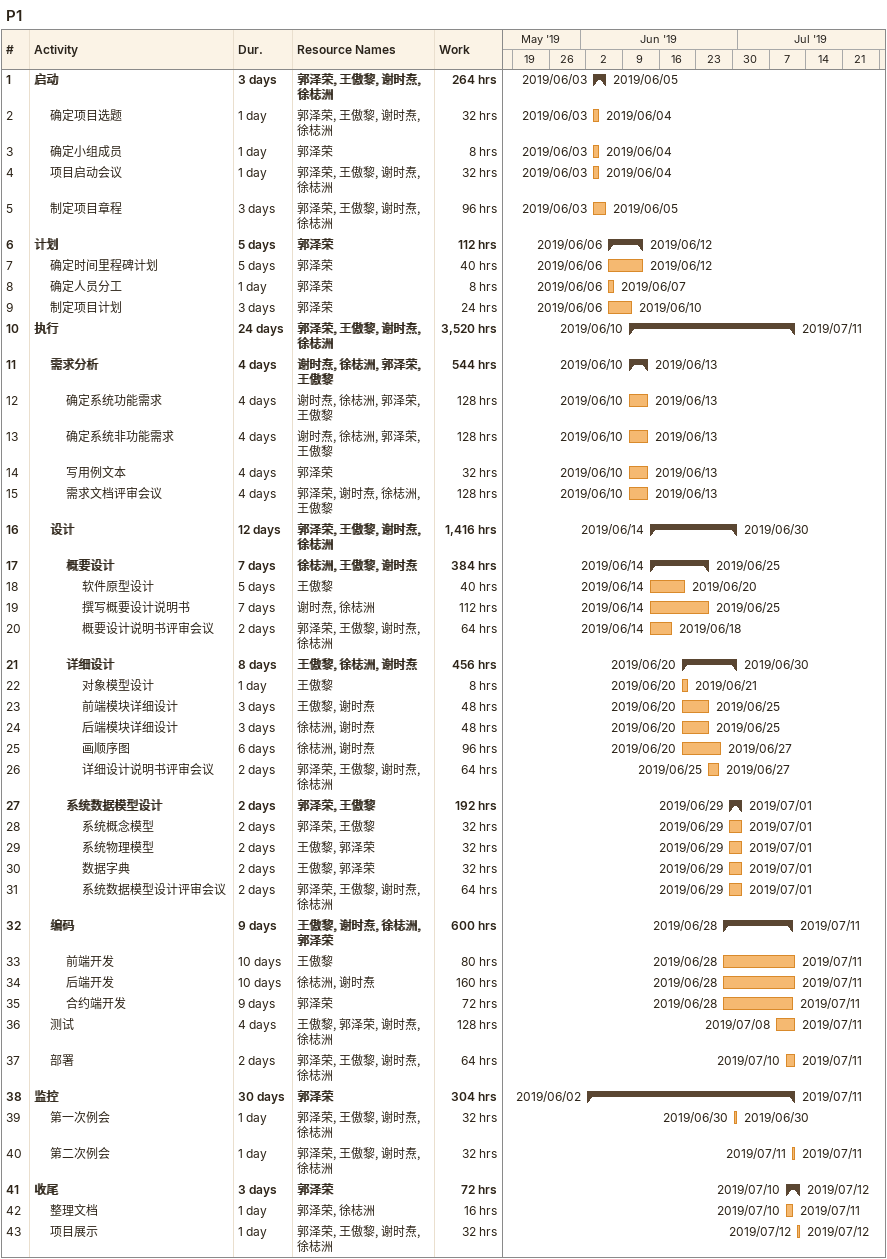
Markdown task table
P1

| ID | Level | Task | Duration | Start | Finish | Resources | Work (h) |
|---|---|---|---|---|---|---|---|
| 1 | 1 | **启动** | 3d | 2019-06-03 | 2019-06-05 | 郭泽荣, 王傲黎, 谢时焘, 徐梽洲 | 264 |
| 2 | 2 | 确定项目选题 | 1d | 2019-06-03 | 2019-06-04 | 郭泽荣, 王傲黎, 谢时焘, 徐梽洲 | 32 |
| 3 | 2 | 确定小组成员 | 1d | 2019-06-03 | 2019-06-04 | 郭泽荣 | 8 |
| 4 | 2 | 项目启动会议 | 1d | 2019-06-03 | 2019-06-04 | 郭泽荣, 王傲黎, 谢时焘, 徐梽洲 | 32 |
| 5 | 2 | 制定项目章程 | 3d | 2019-06-03 | 2019-06-05 | 郭泽荣, 王傲黎, 谢时焘, 徐梽洲 | 96 |
| 6 | 1 | **计划** | 5d | 2019-06-06 | 2019-06-12 | 郭泽荣 | 112 |
| 7 | 2 | 确定时间里程碑计划 | 5d | 2019-06-06 | 2019-06-12 | 郭泽荣 | 40 |
| 8 | 2 | 确定人员分工 | 1d | 2019-06-06 | 2019-06-07 | 郭泽荣 | 8 |
| 9 | 2 | 制定项目计划 | 3d | 2019-06-06 | 2019-06-10 | 郭泽荣 | 24 |
| 10 | 1 | **执行** | 24d | 2019-06-10 | 2019-07-11 | 郭泽荣, 王傲黎, 谢时焘, 徐梽洲 | 3520 |
| 11 | 2 | **需求分析** | 4d | 2019-06-10 | 2019-06-13 | 谢时焘, 徐梽洲, 郭泽荣, 王傲黎 | 544 |
| 12 | 3 | 确定系统功能需求 | 4d | 2019-06-10 | 2019-06-13 | 谢时焘, 徐梽洲, 郭泽荣, 王傲黎 | 128 |
| 13 | 3 | 确定系统非功能需求 | 4d | 2019-06-10 | 2019-06-13 | 谢时焘, 徐梽洲, 郭泽荣, 王傲黎 | 128 |
| 14 | 3 | 写用例文本 | 4d | 2019-06-10 | 2019-06-13 | 郭泽荣 | 32 |
| 15 | 3 | 需求文档评审会议 | 4d | 2019-06-10 | 2019-06-13 | 郭泽荣, 谢时焘, 徐梽洲, 王傲黎 | 128 |
| 16 | 2 | **设计** | 12d | 2019-06-14 | 2019-06-30 | 郭泽荣, 王傲黎, 谢时焘, 徐梽洲 | 1416 |
| 17 | 3 | **概要设计** | 7d | 2019-06-14 | 2019-06-25 | 徐梽洲, 王傲黎, 谢时焘 | 384 |
| 18 | 4 | 软件原型设计 | 5d | 2019-06-14 | 2019-06-20 | 王傲黎 | 40 |
| 19 | 4 | 撰写概要设计说明书 | 7d | 2019-06-14 | 2019-06-25 | 谢时焘, 徐梽洲 | 112 |
| 20 | 4 | 概要设计说明书评审会议 | 2d | 2019-06-14 | 2019-06-18 | 郭泽荣, 王傲黎, 谢时焘, 徐梽洲 | 64 |
| 21 | 3 | **详细设计** | 8d | 2019-06-20 | 2019-06-30 | 王傲黎, 徐梽洲, 谢时焘 | 456 |
| 22 | 4 | 对象模型设计 | 1d | 2019-06-20 | 2019-06-21 | 王傲黎 | 8 |
| 23 | 4 | 前端模块详细设计 | 3d | 2019-06-20 | 2019-06-25 | 王傲黎, 谢时焘 | 48 |
| 24 | 4 | 后端模块详细设计 | 3d | 2019-06-20 | 2019-06-25 | 徐梽洲, 谢时焘 | 48 |
| 25 | 4 | 画顺序图 | 6d | 2019-06-20 | 2019-06-27 | 徐梽洲, 谢时焘 | 96 |
| 26 | 4 | 详细设计说明书评审会议 | 2d | 2019-06-25 | 2019-06-27 | 郭泽荣, 王傲黎, 谢时焘, 徐梽洲 | 64 |
| 27 | 3 | **系统数据模型设计** | 2d | 2019-06-29 | 2019-07-01 | 郭泽荣, 王傲黎 | 192 |
| 28 | 4 | 系统概念模型 | 2d | 2019-06-29 | 2019-07-01 | 郭泽荣, 王傲黎 | 32 |
| 29 | 4 | 系统物理模型 | 2d | 2019-06-29 | 2019-07-01 | 王傲黎, 郭泽荣 | 32 |
| 30 | 4 | 数据字典 | 2d | 2019-06-29 | 2019-07-01 | 王傲黎, 郭泽荣 | 32 |
| 31 | 4 | 系统数据模型设计评审会议 | 2d | 2019-06-29 | 2019-07-01 | 郭泽荣, 王傲黎, 谢时焘, 徐梽洲 | 64 |
| 32 | 2 | **编码** | 9d | 2019-06-28 | 2019-07-11 | 王傲黎, 谢时焘, 徐梽洲, 郭泽荣 | 600 |
| 33 | 3 | 前端开发 | 10d | 2019-06-28 | 2019-07-11 | 王傲黎 | 80 |
| 34 | 3 | 后端开发 | 10d | 2019-06-28 | 2019-07-11 | 徐梽洲, 谢时焘 | 160 |
| 35 | 3 | 合约端开发 | 9d | 2019-06-28 | 2019-07-11 | 郭泽荣 | 72 |
| 36 | 2 | 测试 | 4d | 2019-07-08 | 2019-07-11 | 王傲黎, 郭泽荣, 谢时焘, 徐梽洲 | 128 |
| 37 | 2 | 部署 | 2d | 2019-07-10 | 2019-07-11 | 郭泽荣, 王傲黎, 谢时焘, 徐梽洲 | 64 |
| 38 | 1 | **监控** | 30d | 2019-06-02 | 2019-07-11 | 郭泽荣 | 304 |
| 39 | 2 | 第一次例会 | 1d | 2019-06-30 | 2019-06-30 | 郭泽荣, 王傲黎, 谢时焘, 徐梽洲 | 32 |
| 40 | 2 | 第二次例会 | 1d | 2019-07-11 | 2019-07-11 | 郭泽荣, 王傲黎, 谢时焘, 徐梽洲 | 32 |
| 41 | 1 | **收尾** | 3d | 2019-07-10 | 2019-07-12 | 郭泽荣 | 72 |
| 42 | 2 | 整理文档 | 1d | 2019-07-10 | 2019-07-11 | 郭泽荣, 徐梽洲 | 16 |
| 43 | 2 | 项目展示 | 1d | 2019-07-12 | 2019-07-12 | 郭泽荣, 王傲黎, 谢时焘, 徐梽洲 | 32 |
